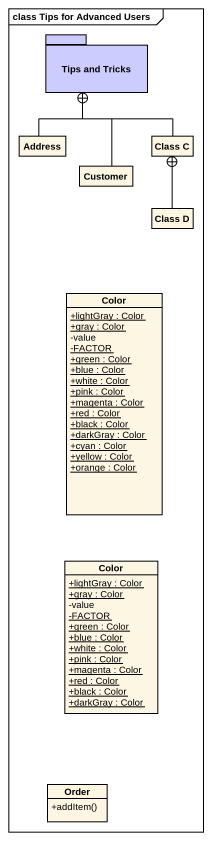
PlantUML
@startuml
mainframe class Tips for Advanced Users
hide circle
hide empty members
skinparam classAttributeIconSize 0
package "Tips and Tricks" as Tips_and_Tricks #CCCCFF {
}
class Address
class Customer
class "Class C" as Class_C
class "Class D" as Class_D
class Color {
  {static} +lightGray : Color
  {static} +gray : Color
  -value
  {static} -FACTOR
  {static} +green : Color
  {static} +blue : Color
  {static} +white : Color
  {static} +pink : Color
  {static} +magenta : Color
  {static} +red : Color
  {static} +black : Color
  {static} +darkGray : Color
  {static} +cyan : Color
  {static} +yellow : Color
  {static} +orange : Color
}
class "Color" as Color_2 {
  {static} +lightGray : Color
  {static} +gray : Color
  -value
  {static} -FACTOR
  {static} +green : Color
  {static} +blue : Color
  {static} +white : Color
  {static} +pink : Color
  {static} +magenta : Color
  {static} +red : Color
  {static} +black : Color
  {static} +darkGray : Color
}
class Order {
  +addItem()
}
Address -up-+ Tips_and_Tricks
Customer -up-+ Tips_and_Tricks
Class_C -up-+ Tips_and_Tricks
Class_D -up-+ Class_C
@enduml
